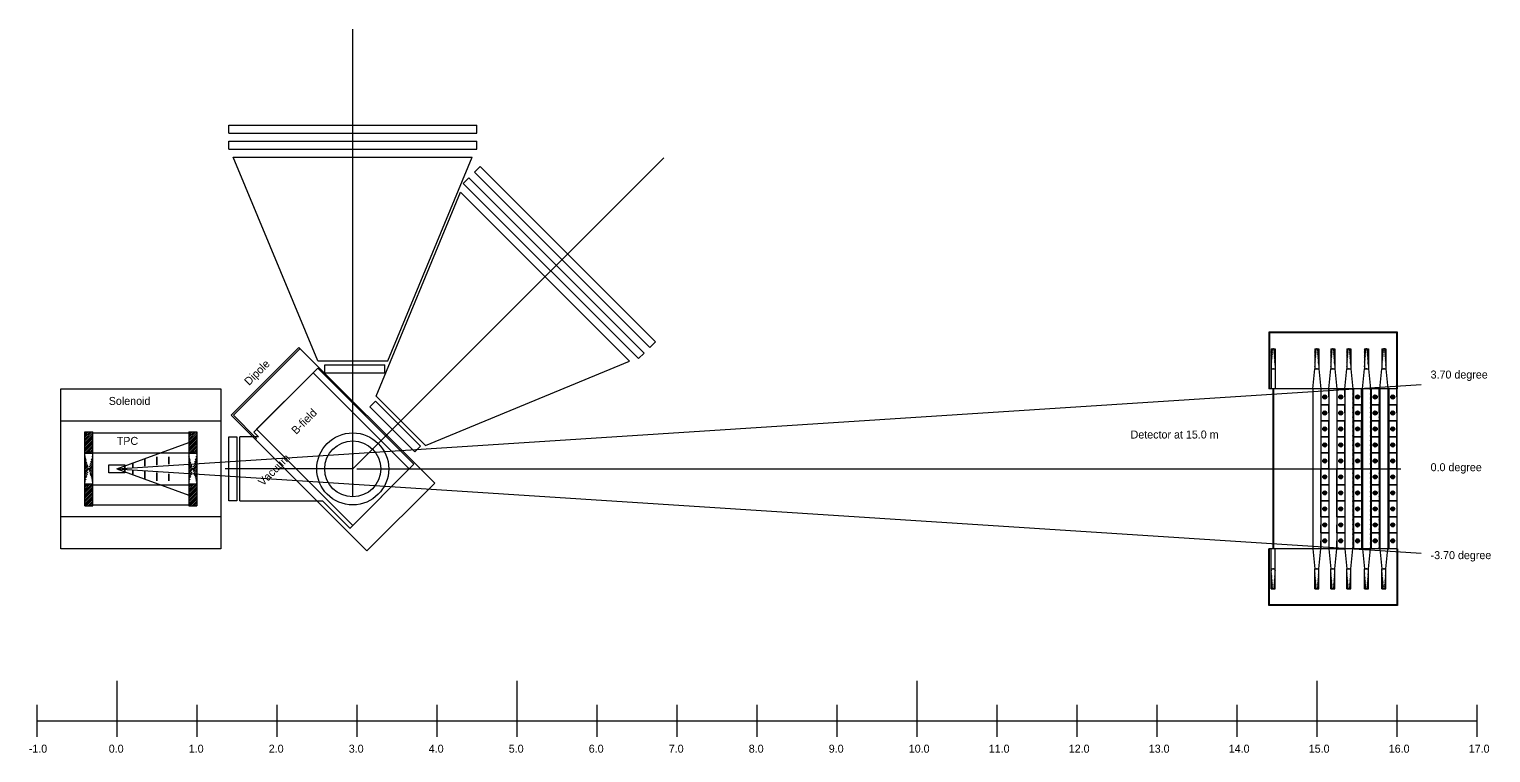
# Model space of a CAD drawing. Header units: millimetres. Extents: x 871 to 4645, y -355 to 2171.
# Drawn here: x 871 to 2698, y -355 to 550 of the extents above; entities that cross this region are included whole.
import ezdxf

# ---------------------------------------------------------------- set-up
doc = ezdxf.new("R2010")
doc.units = ezdxf.units.MM
for name, color, linetype in [('Arm', 7, 'Continuous'), ('dipole', 130, 'Continuous'), ('Neut_cal', 7, 'Continuous'), ('silicon', 10, 'Continuous'), ('Solenoid', 7, 'Continuous'), ('TPC', 131, 'Continuous')]:
    doc.layers.add(name, color=color, linetype=linetype)

# ---------------------------------------------------------------- blocks, each defined once
blk = doc.blocks.new('arm_p')
at = {"color": 3}
for p, q in [((135, 43.8), (390, 149.4)), ((390, 149.4), (390, -149.4)), ((135, 43.8), (135, -43.8)), ((0, 0), (550, 0)), ((135, -43.8), (390, -149.4))]:
    blk.add_line(p, q, dxfattribs=at)
for radius in [45, 35]:
    blk.add_circle((0, 0), radius, dxfattribs=at)
at = {"layer": 'Arm', "color": 1}
for p, q in [((400, 155), (400, -155)), ((400, 155), (410, 155)), ((410, 155), (410, -155)), ((120, 35), (120, -40)), ((120, 35), (130, 35)), ((130, 35), (130, -40)), ((120, -40), (130, -40)), ((400, -155), (410, -155))]:
    blk.add_line(p, q, dxfattribs=at)
at = {"layer": 'Arm', "color": 4}
for p, q in [((420, 155), (420, -155)), ((420, 155), (430, 155)), ((430, 155), (430, -155)), ((420, -155), (430, -155))]:
    blk.add_line(p, q, dxfattribs=at)
blk = doc.blocks.new('arm_c')
at = {"color": 3}
for p, q in [((85, 43.8), (340, 149.4)), ((340, 149.4), (340, -149.4)), ((85, 43.8), (85, -43.8)), ((0, 0), (550, 0)), ((85, -43.8), (340, -149.4))]:
    blk.add_line(p, q, dxfattribs=at)
for radius in [45, 35]:
    blk.add_circle((0, 0), radius, dxfattribs=at)
at = {"layer": 'Arm', "color": 1}
for p, q in [((350, 155), (350, -155)), ((350, 155), (360, 155)), ((360, 155), (360, -155)), ((70, 40), (70, -40)), ((70, 40), (80, 40)), ((80, 40), (80, -40)), ((70, -40), (80, -40)), ((350, -155), (360, -155))]:
    blk.add_line(p, q, dxfattribs=at)
at = {"layer": 'Arm', "color": 4}
for p, q in [((370, 155), (370, -155)), ((370, 155), (380, 155)), ((380, 155), (380, -155)), ((370, -155), (380, -155))]:
    blk.add_line(p, q, dxfattribs=at)
blk = doc.blocks.new('net_det')
at = {"layer": 'Neut_cal'}
h = blk.add_hatch(dxfattribs=at)
h.set_pattern_fill('ANSI31', color=251, scale=0.2, style=0)
h.set_pattern_definition([(45, (-485, 0), (-0.4490128, 0.4490128), [])])
h.paths.add_polyline_path([(1143, 150), (1148, 150), (1148, 125), (1143, 125)])
h.paths.add_polyline_path([(1146, 125), (1145, 125)])
edge = h.paths.add_edge_path(flags=16)
edge.add_line((1146, 150), (1145, 150))
edge.add_line((1143, 125), (1148, 125))
h = blk.add_hatch(dxfattribs=at)
h.set_pattern_fill('ANSI31', color=251, scale=0.2, style=0)
h.set_pattern_definition([(45, (-430.5, -2e-05), (-0.4490128, 0.4490128), [])])
h.paths.add_polyline_path([(1197.5, 150), (1202.5, 150), (1202.5, 125), (1197.5, 125)])
h.paths.add_polyline_path([(1200.5, 125), (1199.5, 125)])
edge = h.paths.add_edge_path(flags=16)
edge.add_line((1200.5, 150), (1199.5, 150))
edge.add_line((1197.5, 125), (1202.5, 125))
h = blk.add_hatch(dxfattribs=at)
h.set_pattern_fill('ANSI31', color=251, scale=0.2, style=0)
h.set_pattern_definition([(45, (-410.5, -2e-05), (-0.4490128, 0.4490128), [])])
h.paths.add_polyline_path([(1217.5, 150), (1222.5, 150), (1222.5, 125), (1217.5, 125)])
h.paths.add_polyline_path([(1220.5, 125), (1219.5, 125)])
edge = h.paths.add_edge_path(flags=16)
edge.add_line((1220.5, 150), (1219.5, 150))
edge.add_line((1217.5, 125), (1222.5, 125))
h = blk.add_hatch(dxfattribs=at)
h.set_pattern_fill('ANSI31', color=251, scale=0.2, style=0)
h.set_pattern_definition([(45, (-390.5, -2e-05), (-0.4490128, 0.4490128), [])])
h.paths.add_polyline_path([(1237.5, 150), (1242.5, 150), (1242.5, 125), (1237.5, 125)])
h.paths.add_polyline_path([(1240.5, 125), (1239.5, 125)])
edge = h.paths.add_edge_path(flags=16)
edge.add_line((1240.5, 150), (1239.5, 150))
edge.add_line((1237.5, 125), (1242.5, 125))
h = blk.add_hatch(dxfattribs=at)
h.set_pattern_fill('ANSI31', color=251, scale=0.2, style=0)
h.set_pattern_definition([(45, (-368.5, -2e-05), (-0.4490128, 0.4490128), [])])
h.paths.add_polyline_path([(1259.5, 150), (1264.5, 150), (1264.5, 125), (1259.5, 125)])
h.paths.add_polyline_path([(1262.5, 125), (1261.5, 125)])
edge = h.paths.add_edge_path(flags=16)
edge.add_line((1262.5, 150), (1261.5, 150))
edge.add_line((1259.5, 125), (1264.5, 125))
h = blk.add_hatch(dxfattribs=at)
h.set_pattern_fill('ANSI31', color=251, scale=0.2, style=0)
h.set_pattern_definition([(45, (-346.5, -2e-05), (-0.4490128, 0.4490128), [])])
h.paths.add_polyline_path([(1281.5, 150), (1286.5, 150), (1286.5, 125), (1281.5, 125)])
h.paths.add_polyline_path([(1284.5, 125), (1283.5, 125)])
edge = h.paths.add_edge_path(flags=16)
edge.add_line((1284.5, 150), (1283.5, 150))
edge.add_line((1281.5, 125), (1286.5, 125))
h = blk.add_hatch(dxfattribs=at)
h.set_pattern_fill('ANSI31', color=251, scale=0.2, style=0)
h.set_pattern_definition([(45, (-485, -5), (-0.4490128, 0.4490128), [])])
edge = h.paths.add_edge_path()
edge.add_arc((1210, 90), 2.5, 0, 360)
h = blk.add_hatch(dxfattribs=at)
h.set_pattern_fill('ANSI31', color=251, scale=0.2, style=0)
h.set_pattern_definition([(45, (-465, -5), (-0.4490128, 0.4490128), [])])
edge = h.paths.add_edge_path()
edge.add_arc((1230, 90), 2.5, 0, 360)
h = blk.add_hatch(dxfattribs=at)
h.set_pattern_fill('ANSI31', color=0, scale=0.2, style=0)
h.set_pattern_definition([(45, (-590, 0), (-0.4490128, 0.4490128), [])])
edge = h.paths.add_edge_path()
edge.add_line((1245, 100), (1246, 100))
edge.add_line((1245, -100), (1246, -100))
edge.add_line((1246, 100), (1246, -100))
edge.add_line((1245, 100), (1245, -100))
h = blk.add_hatch(dxfattribs=at)
h.set_pattern_fill('ANSI31', color=251, scale=0.2, style=0)
h.set_pattern_definition([(45, (-444, -5), (-0.4490128, 0.4490128), [])])
edge = h.paths.add_edge_path()
edge.add_arc((1251, 90), 2.5, 0, 360)
h = blk.add_hatch(dxfattribs=at)
h.set_pattern_fill('ANSI31', color=0, scale=0.2, style=0)
h.set_pattern_definition([(45, (-579, 0), (-0.4490128, 0.4490128), [])])
edge = h.paths.add_edge_path()
edge.add_line((1256, 100), (1257, 100))
edge.add_line((1256, -100), (1257, -100))
edge.add_line((1257, 100), (1257, -100))
edge.add_line((1256, 100), (1256, -100))
h = blk.add_hatch(dxfattribs=at)
h.set_pattern_fill('ANSI31', color=0, scale=0.2, style=0)
h.set_pattern_definition([(45, (-568, 0), (-0.4490128, 0.4490128), [])])
edge = h.paths.add_edge_path()
edge.add_line((1267, 100), (1268, 100))
edge.add_line((1267, -100), (1268, -100))
edge.add_line((1268, 100), (1268, -100))
edge.add_line((1267, 100), (1267, -100))
h = blk.add_hatch(dxfattribs=at)
h.set_pattern_fill('ANSI31', color=251, scale=0.2, style=0)
h.set_pattern_definition([(45, (-422, -5), (-0.4490128, 0.4490128), [])])
edge = h.paths.add_edge_path()
edge.add_arc((1273, 90), 2.5, 0, 360)
h = blk.add_hatch(dxfattribs=at)
h.set_pattern_fill('ANSI31', color=0, scale=0.2, style=0)
h.set_pattern_definition([(45, (-557, 0), (-0.4490128, 0.4490128), [])])
edge = h.paths.add_edge_path()
edge.add_line((1278, 100), (1279, 100))
edge.add_line((1278, -100), (1279, -100))
edge.add_line((1279, 100), (1279, -100))
edge.add_line((1278, 100), (1278, -100))
h = blk.add_hatch(dxfattribs=at)
h.set_pattern_fill('ANSI31', color=0, scale=0.2, style=0)
h.set_pattern_definition([(45, (-546, 0), (-0.4490128, 0.4490128), [])])
edge = h.paths.add_edge_path()
edge.add_line((1289, 100), (1290, 100))
edge.add_line((1289, -100), (1290, -100))
edge.add_line((1290, 100), (1290, -100))
edge.add_line((1289, 100), (1289, -100))
h = blk.add_hatch(dxfattribs=at)
h.set_pattern_fill('ANSI31', color=251, scale=0.2, style=0)
h.set_pattern_definition([(45, (-400, -5), (-0.4490128, 0.4490128), [])])
edge = h.paths.add_edge_path()
edge.add_arc((1295, 90), 2.5, 0, 360)
h = blk.add_hatch(dxfattribs=at)
h.set_pattern_fill('ANSI31', color=251, scale=0.2, style=0)
h.set_pattern_definition([(45, (-485, -25), (-0.4490128, 0.4490128), [])])
edge = h.paths.add_edge_path()
edge.add_arc((1210, 70), 2.5, 0, 360)
h = blk.add_hatch(dxfattribs=at)
h.set_pattern_fill('ANSI31', color=251, scale=0.2, style=0)
h.set_pattern_definition([(45, (-465, -25), (-0.4490128, 0.4490128), [])])
edge = h.paths.add_edge_path()
edge.add_arc((1230, 70), 2.5, 0, 360)
h = blk.add_hatch(dxfattribs=at)
h.set_pattern_fill('ANSI31', color=251, scale=0.2, style=0)
h.set_pattern_definition([(45, (-444, -25), (-0.4490128, 0.4490128), [])])
edge = h.paths.add_edge_path()
edge.add_arc((1251, 70), 2.5, 0, 360)
h = blk.add_hatch(dxfattribs=at)
h.set_pattern_fill('ANSI31', color=251, scale=0.2, style=0)
h.set_pattern_definition([(45, (-422, -25), (-0.4490128, 0.4490128), [])])
edge = h.paths.add_edge_path()
edge.add_arc((1273, 70), 2.5, 0, 360)
h = blk.add_hatch(dxfattribs=at)
h.set_pattern_fill('ANSI31', color=251, scale=0.2, style=0)
h.set_pattern_definition([(45, (-400, -25), (-0.4490128, 0.4490128), [])])
edge = h.paths.add_edge_path()
edge.add_arc((1295, 70), 2.5, 0, 360)
h = blk.add_hatch(dxfattribs=at)
h.set_pattern_fill('ANSI31', color=251, scale=0.2, style=0)
h.set_pattern_definition([(45, (-485, -45), (-0.4490128, 0.4490128), [])])
edge = h.paths.add_edge_path()
edge.add_arc((1210, 50), 2.5, 0, 360)
h = blk.add_hatch(dxfattribs=at)
h.set_pattern_fill('ANSI31', color=251, scale=0.2, style=0)
h.set_pattern_definition([(45, (-465, -45), (-0.4490128, 0.4490128), [])])
edge = h.paths.add_edge_path()
edge.add_arc((1230, 50), 2.5, 0, 360)
h = blk.add_hatch(dxfattribs=at)
h.set_pattern_fill('ANSI31', color=251, scale=0.2, style=0)
h.set_pattern_definition([(45, (-444, -45), (-0.4490128, 0.4490128), [])])
edge = h.paths.add_edge_path()
edge.add_arc((1251, 50), 2.5, 0, 360)
h = blk.add_hatch(dxfattribs=at)
h.set_pattern_fill('ANSI31', color=251, scale=0.2, style=0)
h.set_pattern_definition([(45, (-422, -45), (-0.4490128, 0.4490128), [])])
edge = h.paths.add_edge_path()
edge.add_arc((1273, 50), 2.5, 0, 360)
h = blk.add_hatch(dxfattribs=at)
h.set_pattern_fill('ANSI31', color=251, scale=0.2, style=0)
h.set_pattern_definition([(45, (-400, -45), (-0.4490128, 0.4490128), [])])
edge = h.paths.add_edge_path()
edge.add_arc((1295, 50), 2.5, 0, 360)
h = blk.add_hatch(dxfattribs=at)
h.set_pattern_fill('ANSI31', color=251, scale=0.2, style=0)
h.set_pattern_definition([(45, (-485, -65), (-0.4490128, 0.4490128), [])])
edge = h.paths.add_edge_path()
edge.add_arc((1210, 30), 2.5, 0, 360)
h = blk.add_hatch(dxfattribs=at)
h.set_pattern_fill('ANSI31', color=251, scale=0.2, style=0)
h.set_pattern_definition([(45, (-465, -65), (-0.4490128, 0.4490128), [])])
edge = h.paths.add_edge_path()
edge.add_arc((1230, 30), 2.5, 0, 360)
h = blk.add_hatch(dxfattribs=at)
h.set_pattern_fill('ANSI31', color=251, scale=0.2, style=0)
h.set_pattern_definition([(45, (-444, -65), (-0.4490128, 0.4490128), [])])
edge = h.paths.add_edge_path()
edge.add_arc((1251, 30), 2.5, 0, 360)
h = blk.add_hatch(dxfattribs=at)
h.set_pattern_fill('ANSI31', color=251, scale=0.2, style=0)
h.set_pattern_definition([(45, (-422, -65), (-0.4490128, 0.4490128), [])])
edge = h.paths.add_edge_path()
edge.add_arc((1273, 30), 2.5, 0, 360)
h = blk.add_hatch(dxfattribs=at)
h.set_pattern_fill('ANSI31', color=251, scale=0.2, style=0)
h.set_pattern_definition([(45, (-400, -65), (-0.4490128, 0.4490128), [])])
edge = h.paths.add_edge_path()
edge.add_arc((1295, 30), 2.5, 0, 360)
h = blk.add_hatch(dxfattribs=at)
h.set_pattern_fill('ANSI31', color=251, scale=0.2, style=0)
h.set_pattern_definition([(45, (-485, -85), (-0.4490128, 0.4490128), [])])
edge = h.paths.add_edge_path()
edge.add_arc((1210, 10), 2.5, 0, 360)
h = blk.add_hatch(dxfattribs=at)
h.set_pattern_fill('ANSI31', color=251, scale=0.2, style=0)
h.set_pattern_definition([(45, (-465, -85), (-0.4490128, 0.4490128), [])])
edge = h.paths.add_edge_path()
edge.add_arc((1230, 10), 2.5, 0, 360)
h = blk.add_hatch(dxfattribs=at)
h.set_pattern_fill('ANSI31', color=251, scale=0.2, style=0)
h.set_pattern_definition([(45, (-444, -85), (-0.4490128, 0.4490128), [])])
edge = h.paths.add_edge_path()
edge.add_arc((1251, 10), 2.5, 0, 360)
h = blk.add_hatch(dxfattribs=at)
h.set_pattern_fill('ANSI31', color=251, scale=0.2, style=0)
h.set_pattern_definition([(45, (-422, -85), (-0.4490128, 0.4490128), [])])
edge = h.paths.add_edge_path()
edge.add_arc((1273, 10), 2.5, 0, 360)
h = blk.add_hatch(dxfattribs=at)
h.set_pattern_fill('ANSI31', color=251, scale=0.2, style=0)
h.set_pattern_definition([(45, (-400, -85), (-0.4490128, 0.4490128), [])])
edge = h.paths.add_edge_path()
edge.add_arc((1295, 10), 2.5, 0, 360)
h = blk.add_hatch(dxfattribs=at)
h.set_pattern_fill('ANSI31', color=251, scale=0.2, style=0)
h.set_pattern_definition([(315, (-485, 85), (-0.4490128, -0.4490128), [])])
edge = h.paths.add_edge_path()
edge.add_arc((1210, -10), 2.5, 0, 360, ccw=False)
h = blk.add_hatch(dxfattribs=at)
h.set_pattern_fill('ANSI31', color=251, scale=0.2, style=0)
h.set_pattern_definition([(315, (-465, 85), (-0.4490128, -0.4490128), [])])
edge = h.paths.add_edge_path()
edge.add_arc((1230, -10), 2.5, 0, 360, ccw=False)
h = blk.add_hatch(dxfattribs=at)
h.set_pattern_fill('ANSI31', color=251, scale=0.2, style=0)
h.set_pattern_definition([(315, (-444, 85), (-0.4490128, -0.4490128), [])])
edge = h.paths.add_edge_path()
edge.add_arc((1251, -10), 2.5, 0, 360, ccw=False)
h = blk.add_hatch(dxfattribs=at)
h.set_pattern_fill('ANSI31', color=251, scale=0.2, style=0)
h.set_pattern_definition([(315, (-422, 85), (-0.4490128, -0.4490128), [])])
edge = h.paths.add_edge_path()
edge.add_arc((1273, -10), 2.5, 0, 360, ccw=False)
h = blk.add_hatch(dxfattribs=at)
h.set_pattern_fill('ANSI31', color=251, scale=0.2, style=0)
h.set_pattern_definition([(315, (-400, 85), (-0.4490128, -0.4490128), [])])
edge = h.paths.add_edge_path()
edge.add_arc((1295, -10), 2.5, 0, 360, ccw=False)
h = blk.add_hatch(dxfattribs=at)
h.set_pattern_fill('ANSI31', color=251, scale=0.2, style=0)
h.set_pattern_definition([(315, (-485, 65), (-0.4490128, -0.4490128), [])])
edge = h.paths.add_edge_path()
edge.add_arc((1210, -30), 2.5, 0, 360, ccw=False)
h = blk.add_hatch(dxfattribs=at)
h.set_pattern_fill('ANSI31', color=251, scale=0.2, style=0)
h.set_pattern_definition([(315, (-465, 65), (-0.4490128, -0.4490128), [])])
edge = h.paths.add_edge_path()
edge.add_arc((1230, -30), 2.5, 0, 360, ccw=False)
h = blk.add_hatch(dxfattribs=at)
h.set_pattern_fill('ANSI31', color=251, scale=0.2, style=0)
h.set_pattern_definition([(315, (-444, 65), (-0.4490128, -0.4490128), [])])
edge = h.paths.add_edge_path()
edge.add_arc((1251, -30), 2.5, 0, 360, ccw=False)
h = blk.add_hatch(dxfattribs=at)
h.set_pattern_fill('ANSI31', color=251, scale=0.2, style=0)
h.set_pattern_definition([(315, (-422, 65), (-0.4490128, -0.4490128), [])])
edge = h.paths.add_edge_path()
edge.add_arc((1273, -30), 2.5, 0, 360, ccw=False)
h = blk.add_hatch(dxfattribs=at)
h.set_pattern_fill('ANSI31', color=251, scale=0.2, style=0)
h.set_pattern_definition([(315, (-400, 65), (-0.4490128, -0.4490128), [])])
edge = h.paths.add_edge_path()
edge.add_arc((1295, -30), 2.5, 0, 360, ccw=False)
h = blk.add_hatch(dxfattribs=at)
h.set_pattern_fill('ANSI31', color=251, scale=0.2, style=0)
h.set_pattern_definition([(315, (-485, 45), (-0.4490128, -0.4490128), [])])
edge = h.paths.add_edge_path()
edge.add_arc((1210, -50), 2.5, 0, 360, ccw=False)
h = blk.add_hatch(dxfattribs=at)
h.set_pattern_fill('ANSI31', color=251, scale=0.2, style=0)
h.set_pattern_definition([(315, (-465, 45), (-0.4490128, -0.4490128), [])])
edge = h.paths.add_edge_path()
edge.add_arc((1230, -50), 2.5, 0, 360, ccw=False)
h = blk.add_hatch(dxfattribs=at)
h.set_pattern_fill('ANSI31', color=251, scale=0.2, style=0)
h.set_pattern_definition([(315, (-444, 45), (-0.4490128, -0.4490128), [])])
edge = h.paths.add_edge_path()
edge.add_arc((1251, -50), 2.5, 0, 360, ccw=False)
h = blk.add_hatch(dxfattribs=at)
h.set_pattern_fill('ANSI31', color=251, scale=0.2, style=0)
h.set_pattern_definition([(315, (-422, 45), (-0.4490128, -0.4490128), [])])
edge = h.paths.add_edge_path()
edge.add_arc((1273, -50), 2.5, 0, 360, ccw=False)
h = blk.add_hatch(dxfattribs=at)
h.set_pattern_fill('ANSI31', color=251, scale=0.2, style=0)
h.set_pattern_definition([(315, (-400, 45), (-0.4490128, -0.4490128), [])])
edge = h.paths.add_edge_path()
edge.add_arc((1295, -50), 2.5, 0, 360, ccw=False)
h = blk.add_hatch(dxfattribs=at)
h.set_pattern_fill('ANSI31', color=251, scale=0.2, style=0)
h.set_pattern_definition([(315, (-485, 25), (-0.4490128, -0.4490128), [])])
edge = h.paths.add_edge_path()
edge.add_arc((1210, -70), 2.5, 0, 360, ccw=False)
h = blk.add_hatch(dxfattribs=at)
h.set_pattern_fill('ANSI31', color=251, scale=0.2, style=0)
h.set_pattern_definition([(315, (-465, 25), (-0.4490128, -0.4490128), [])])
edge = h.paths.add_edge_path()
edge.add_arc((1230, -70), 2.5, 0, 360, ccw=False)
h = blk.add_hatch(dxfattribs=at)
h.set_pattern_fill('ANSI31', color=251, scale=0.2, style=0)
h.set_pattern_definition([(315, (-444, 25), (-0.4490128, -0.4490128), [])])
edge = h.paths.add_edge_path()
edge.add_arc((1251, -70), 2.5, 0, 360, ccw=False)
h = blk.add_hatch(dxfattribs=at)
h.set_pattern_fill('ANSI31', color=251, scale=0.2, style=0)
h.set_pattern_definition([(315, (-422, 25), (-0.4490128, -0.4490128), [])])
edge = h.paths.add_edge_path()
edge.add_arc((1273, -70), 2.5, 0, 360, ccw=False)
h = blk.add_hatch(dxfattribs=at)
h.set_pattern_fill('ANSI31', color=251, scale=0.2, style=0)
h.set_pattern_definition([(315, (-400, 25), (-0.4490128, -0.4490128), [])])
edge = h.paths.add_edge_path()
edge.add_arc((1295, -70), 2.5, 0, 360, ccw=False)
h = blk.add_hatch(dxfattribs=at)
h.set_pattern_fill('ANSI31', color=251, scale=0.2, style=0)
h.set_pattern_definition([(315, (-485, 5), (-0.4490128, -0.4490128), [])])
edge = h.paths.add_edge_path()
edge.add_arc((1210, -90), 2.5, 0, 360, ccw=False)
h = blk.add_hatch(dxfattribs=at)
h.set_pattern_fill('ANSI31', color=251, scale=0.2, style=0)
h.set_pattern_definition([(315, (-465, 5), (-0.4490128, -0.4490128), [])])
edge = h.paths.add_edge_path()
edge.add_arc((1230, -90), 2.5, 0, 360, ccw=False)
h = blk.add_hatch(dxfattribs=at)
h.set_pattern_fill('ANSI31', color=251, scale=0.2, style=0)
h.set_pattern_definition([(315, (-444, 5), (-0.4490128, -0.4490128), [])])
edge = h.paths.add_edge_path()
edge.add_arc((1251, -90), 2.5, 0, 360, ccw=False)
h = blk.add_hatch(dxfattribs=at)
h.set_pattern_fill('ANSI31', color=251, scale=0.2, style=0)
h.set_pattern_definition([(315, (-422, 5), (-0.4490128, -0.4490128), [])])
edge = h.paths.add_edge_path()
edge.add_arc((1273, -90), 2.5, 0, 360, ccw=False)
h = blk.add_hatch(dxfattribs=at)
h.set_pattern_fill('ANSI31', color=251, scale=0.2, style=0)
h.set_pattern_definition([(315, (-400, 5), (-0.4490128, -0.4490128), [])])
edge = h.paths.add_edge_path()
edge.add_arc((1295, -90), 2.5, 0, 360, ccw=False)
h = blk.add_hatch(dxfattribs=at)
h.set_pattern_fill('ANSI31', color=251, scale=0.2, style=0)
h.set_pattern_definition([(315, (-485, 0), (-0.4490128, -0.4490128), [])])
h.paths.add_polyline_path([(1143, -150), (1148, -150), (1148, -125), (1143, -125)])
h.paths.add_polyline_path([(1146, -125), (1145, -125)])
edge = h.paths.add_edge_path(flags=16)
edge.add_line((1146, -150), (1145, -150))
edge.add_line((1143, -125), (1148, -125))
h = blk.add_hatch(dxfattribs=at)
h.set_pattern_fill('ANSI31', color=251, scale=0.2, style=0)
h.set_pattern_definition([(315, (-430.5, 2e-05), (-0.4490128, -0.4490128), [])])
h.paths.add_polyline_path([(1197.5, -150), (1202.5, -150), (1202.5, -125), (1197.5, -125)])
h.paths.add_polyline_path([(1200.5, -125), (1199.5, -125)])
edge = h.paths.add_edge_path(flags=16)
edge.add_line((1200.5, -150), (1199.5, -150))
edge.add_line((1197.5, -125), (1202.5, -125))
h = blk.add_hatch(dxfattribs=at)
h.set_pattern_fill('ANSI31', color=251, scale=0.2, style=0)
h.set_pattern_definition([(315, (-410.5, 2e-05), (-0.4490128, -0.4490128), [])])
h.paths.add_polyline_path([(1217.5, -150), (1222.5, -150), (1222.5, -125), (1217.5, -125)])
h.paths.add_polyline_path([(1220.5, -125), (1219.5, -125)])
edge = h.paths.add_edge_path(flags=16)
edge.add_line((1220.5, -150), (1219.5, -150))
edge.add_line((1217.5, -125), (1222.5, -125))
h = blk.add_hatch(dxfattribs=at)
h.set_pattern_fill('ANSI31', color=251, scale=0.2, style=0)
h.set_pattern_definition([(315, (-390.5, 2e-05), (-0.4490128, -0.4490128), [])])
h.paths.add_polyline_path([(1237.5, -150), (1242.5, -150), (1242.5, -125), (1237.5, -125)])
h.paths.add_polyline_path([(1240.5, -125), (1239.5, -125)])
edge = h.paths.add_edge_path(flags=16)
edge.add_line((1240.5, -150), (1239.5, -150))
edge.add_line((1237.5, -125), (1242.5, -125))
h = blk.add_hatch(dxfattribs=at)
h.set_pattern_fill('ANSI31', color=251, scale=0.2, style=0)
h.set_pattern_definition([(315, (-368.5, 2e-05), (-0.4490128, -0.4490128), [])])
h.paths.add_polyline_path([(1259.5, -150), (1264.5, -150), (1264.5, -125), (1259.5, -125)])
h.paths.add_polyline_path([(1262.5, -125), (1261.5, -125)])
edge = h.paths.add_edge_path(flags=16)
edge.add_line((1262.5, -150), (1261.5, -150))
edge.add_line((1259.5, -125), (1264.5, -125))
h = blk.add_hatch(dxfattribs=at)
h.set_pattern_fill('ANSI31', color=251, scale=0.2, style=0)
h.set_pattern_definition([(315, (-346.5, 2e-05), (-0.4490128, -0.4490128), [])])
h.paths.add_polyline_path([(1281.5, -150), (1286.5, -150), (1286.5, -125), (1281.5, -125)])
h.paths.add_polyline_path([(1284.5, -125), (1283.5, -125)])
edge = h.paths.add_edge_path(flags=16)
edge.add_line((1284.5, -150), (1283.5, -150))
edge.add_line((1281.5, -125), (1286.5, -125))
at = {"color": 7}
blk.add_line((0, 0), (1305, 0), dxfattribs=at)
at = {"layer": 'Neut_cal', "color": 5}
for p, q in [((1301, 171), (1140, 171)), ((1140, 171), (1140, 100)), ((1300, 170), (1141, 170)), ((1141, 170), (1141, 100)), ((1300, 100), (1300, 170)), ((1301, 100), (1301, 171)), ((1143, 125), (1143, 100)), ((1148, 125), (1148, 100)), ((1301, 100), (1140, 100)), ((1140, -171), (1140, -100)), ((1301, -100), (1140, -100)), ((1141, -170), (1141, -100)), ((1143, -125), (1143, -100)), ((1148, -125), (1148, -100)), ((1300, -100), (1300, -170)), ((1301, -100), (1301, -171)), ((1301, -171), (1140, -171)), ((1300, -170), (1141, -170))]:
    blk.add_line(p, q, dxfattribs=at)
at = {"layer": 'Neut_cal', "color": 251}
for p, q in [((1143, 150), (1143, 125)), ((1143, 150), (1148, 150)), ((1146, 150), (1145, 150)), ((1148, 150), (1148, 125)), ((1197.5, 150), (1197.5, 125)), ((1197.5, 150), (1202.5, 150)), ((1200.5, 150), (1199.5, 150)), ((1202.5, 150), (1202.5, 125)), ((1217.5, 150), (1217.5, 125)), ((1217.5, 150), (1222.5, 150)), ((1220.5, 150), (1219.5, 150)), ((1222.5, 150), (1222.5, 125)), ((1237.5, 150), (1237.5, 125)), ((1237.5, 150), (1242.5, 150)), ((1240.5, 150), (1239.5, 150)), ((1242.5, 150), (1242.5, 125)), ((1259.5, 150), (1259.5, 125)), ((1259.5, 150), (1264.5, 150)), ((1262.5, 150), (1261.5, 150)), ((1264.5, 150), (1264.5, 125)), ((1281.5, 150), (1281.5, 125)), ((1281.5, 150), (1286.5, 150)), ((1284.5, 150), (1283.5, 150)), ((1285.5, 150), (1284.5, 150)), ((1286.5, 150), (1286.5, 125)), ((1143, 125), (1148, 125)), ((1143, 125), (1148, 125)), ((1146, 125), (1145, 125)), ((1146, 125), (1145, 125)), ((1197.5, 125), (1202.5, 125)), ((1197.5, 125), (1202.5, 125)), ((1197.5, 125), (1202.5, 125)), ((1197.5, 125), (1202.5, 125)), ((1200.5, 125), (1199.5, 125)), ((1200.5, 125), (1199.5, 125)), ((1200.5, 125), (1199.5, 125)), ((1200.5, 125), (1199.5, 125)), ((1217.5, 125), (1222.5, 125)), ((1217.5, 125), (1222.5, 125)), ((1217.5, 125), (1222.5, 125)), ((1217.5, 125), (1222.5, 125)), ((1220.5, 125), (1219.5, 125)), ((1220.5, 125), (1219.5, 125)), ((1220.5, 125), (1219.5, 125)), ((1220.5, 125), (1219.5, 125)), ((1237.5, 125), (1242.5, 125)), ((1237.5, 125), (1242.5, 125)), ((1237.5, 125), (1242.5, 125)), ((1237.5, 125), (1242.5, 125)), ((1240.5, 125), (1239.5, 125)), ((1240.5, 125), (1239.5, 125)), ((1240.5, 125), (1239.5, 125)), ((1240.5, 125), (1239.5, 125)), ((1259.5, 125), (1264.5, 125)), ((1259.5, 125), (1264.5, 125)), ((1259.5, 125), (1264.5, 125)), ((1259.5, 125), (1264.5, 125)), ((1262.5, 125), (1261.5, 125)), ((1262.5, 125), (1261.5, 125)), ((1262.5, 125), (1261.5, 125)), ((1262.5, 125), (1261.5, 125)), ((1281.5, 125), (1286.5, 125)), ((1281.5, 125), (1286.5, 125)), ((1281.5, 125), (1286.5, 125)), ((1281.5, 125), (1286.5, 125)), ((1284.5, 125), (1283.5, 125)), ((1284.5, 125), (1283.5, 125)), ((1284.5, 125), (1283.5, 125)), ((1284.5, 125), (1283.5, 125)), ((1143, -150), (1143, -125)), ((1143, -125), (1148, -125)), ((1143, -125), (1148, -125)), ((1146, -125), (1145, -125)), ((1146, -125), (1145, -125)), ((1148, -150), (1148, -125)), ((1197.5, -150), (1197.5, -125)), ((1197.5, -125), (1202.5, -125)), ((1197.5, -125), (1202.5, -125)), ((1197.5, -125), (1202.5, -125)), ((1197.5, -125), (1202.5, -125)), ((1200.5, -125), (1199.5, -125)), ((1200.5, -125), (1199.5, -125)), ((1200.5, -125), (1199.5, -125)), ((1200.5, -125), (1199.5, -125)), ((1202.5, -150), (1202.5, -125)), ((1217.5, -150), (1217.5, -125)), ((1217.5, -125), (1222.5, -125)), ((1217.5, -125), (1222.5, -125)), ((1217.5, -125), (1222.5, -125)), ((1217.5, -125), (1222.5, -125)), ((1220.5, -125), (1219.5, -125)), ((1220.5, -125), (1219.5, -125)), ((1220.5, -125), (1219.5, -125)), ((1220.5, -125), (1219.5, -125)), ((1222.5, -150), (1222.5, -125)), ((1237.5, -150), (1237.5, -125)), ((1237.5, -125), (1242.5, -125)), ((1237.5, -125), (1242.5, -125)), ((1237.5, -125), (1242.5, -125)), ((1237.5, -125), (1242.5, -125)), ((1240.5, -125), (1239.5, -125)), ((1240.5, -125), (1239.5, -125)), ((1240.5, -125), (1239.5, -125)), ((1240.5, -125), (1239.5, -125)), ((1242.5, -150), (1242.5, -125)), ((1259.5, -150), (1259.5, -125)), ((1259.5, -125), (1264.5, -125)), ((1259.5, -125), (1264.5, -125)), ((1259.5, -125), (1264.5, -125)), ((1259.5, -125), (1264.5, -125)), ((1262.5, -125), (1261.5, -125)), ((1262.5, -125), (1261.5, -125)), ((1262.5, -125), (1261.5, -125)), ((1262.5, -125), (1261.5, -125)), ((1264.5, -150), (1264.5, -125)), ((1281.5, -150), (1281.5, -125)), ((1281.5, -125), (1286.5, -125)), ((1281.5, -125), (1286.5, -125)), ((1281.5, -125), (1286.5, -125)), ((1281.5, -125), (1286.5, -125)), ((1284.5, -125), (1283.5, -125)), ((1284.5, -125), (1283.5, -125)), ((1284.5, -125), (1283.5, -125)), ((1284.5, -125), (1283.5, -125)), ((1286.5, -150), (1286.5, -125)), ((1143, -150), (1148, -150)), ((1146, -150), (1145, -150)), ((1197.5, -150), (1202.5, -150)), ((1200.5, -150), (1199.5, -150)), ((1217.5, -150), (1222.5, -150)), ((1220.5, -150), (1219.5, -150)), ((1237.5, -150), (1242.5, -150)), ((1240.5, -150), (1239.5, -150)), ((1259.5, -150), (1264.5, -150)), ((1262.5, -150), (1261.5, -150)), ((1281.5, -150), (1286.5, -150)), ((1284.5, -150), (1283.5, -150)), ((1285.5, -150), (1284.5, -150))]:
    blk.add_line(p, q, dxfattribs=at)
at = {"layer": 'Neut_cal', "color": 4}
for p, q in [((1195, 100), (1197.5, 125)), ((1202.5, 125), (1205, 100)), ((1215, 100), (1217.5, 125)), ((1222.5, 125), (1225, 100)), ((1235, 100), (1237.5, 125)), ((1242.5, 125), (1245, 100)), ((1257, 100), (1259.5, 125)), ((1264.5, 125), (1267, 100)), ((1279, 100), (1281.5, 125)), ((1286.5, 125), (1289, 100)), ((1215, 100), (1205, 100)), ((1205, 100), (1205, 90)), ((1215, 90), (1215, 100)), ((1225, 100), (1225, 90)), ((1225, 100), (1235, 100)), ((1235, 90), (1235, 100)), ((1256, 100), (1246, 100)), ((1246, 100), (1246, 90)), ((1256, 90), (1256, 100)), ((1268, 100), (1268, 90)), ((1278, 100), (1268, 100)), ((1278, 90), (1278, 100)), ((1300, 100), (1290, 100)), ((1290, 100), (1290, 90)), ((1300, 90), (1300, 100)), ((1215, 80), (1205, 80)), ((1205, 80), (1215, 80)), ((1205, 80), (1205, 70)), ((1205, 80), (1205, 70)), ((1215, 70), (1215, 80)), ((1215, 70), (1215, 80)), ((1225, 80), (1225, 70)), ((1225, 80), (1225, 70)), ((1225, 80), (1235, 80)), ((1235, 80), (1225, 80)), ((1235, 70), (1235, 80)), ((1235, 70), (1235, 80)), ((1246, 80), (1246, 70)), ((1246, 80), (1246, 70)), ((1256, 80), (1246, 80)), ((1246, 80), (1256, 80)), ((1256, 70), (1256, 80)), ((1256, 70), (1256, 80)), ((1268, 80), (1268, 70)), ((1268, 80), (1268, 70)), ((1278, 80), (1268, 80)), ((1268, 80), (1278, 80)), ((1278, 70), (1278, 80)), ((1278, 70), (1278, 80)), ((1300, 80), (1290, 80)), ((1290, 80), (1300, 80)), ((1290, 80), (1290, 70)), ((1290, 80), (1290, 70)), ((1300, 70), (1300, 80)), ((1300, 70), (1300, 80)), ((1215, 60), (1205, 60)), ((1205, 60), (1215, 60)), ((1205, 60), (1205, 50)), ((1215, 50), (1215, 60)), ((1225, 60), (1225, 50)), ((1225, 60), (1235, 60)), ((1235, 60), (1225, 60)), ((1235, 50), (1235, 60)), ((1256, 60), (1246, 60)), ((1246, 60), (1256, 60)), ((1246, 60), (1246, 50)), ((1256, 50), (1256, 60)), ((1268, 60), (1268, 50)), ((1278, 60), (1268, 60)), ((1268, 60), (1278, 60)), ((1278, 50), (1278, 60)), ((1300, 60), (1290, 60)), ((1290, 60), (1300, 60)), ((1290, 60), (1290, 50)), ((1300, 50), (1300, 60)), ((1205, 50), (1205, 40)), ((1215, 40), (1205, 40)), ((1205, 40), (1215, 40)), ((1205, 40), (1205, 30)), ((1215, 40), (1215, 50)), ((1215, 30), (1215, 40)), ((1225, 50), (1225, 40)), ((1225, 40), (1235, 40)), ((1235, 40), (1225, 40)), ((1225, 40), (1225, 30)), ((1235, 40), (1235, 50)), ((1235, 30), (1235, 40)), ((1246, 50), (1246, 40)), ((1256, 40), (1246, 40)), ((1246, 40), (1256, 40)), ((1246, 40), (1246, 30)), ((1256, 40), (1256, 50)), ((1256, 30), (1256, 40)), ((1268, 50), (1268, 40)), ((1278, 40), (1268, 40)), ((1268, 40), (1278, 40)), ((1268, 40), (1268, 30)), ((1278, 40), (1278, 50)), ((1278, 30), (1278, 40)), ((1290, 50), (1290, 40)), ((1300, 40), (1290, 40)), ((1290, 40), (1300, 40)), ((1290, 40), (1290, 30)), ((1300, 40), (1300, 50)), ((1300, 30), (1300, 40)), ((1205, 30), (1205, 20)), ((1215, 20), (1205, 20)), ((1205, 20), (1215, 20)), ((1205, 20), (1205, 10)), ((1215, 20), (1215, 30)), ((1215, 10), (1215, 20)), ((1225, 30), (1225, 20)), ((1225, 20), (1235, 20)), ((1235, 20), (1225, 20)), ((1225, 20), (1225, 10)), ((1235, 20), (1235, 30)), ((1235, 10), (1235, 20)), ((1246, 30), (1246, 20)), ((1256, 20), (1246, 20)), ((1246, 20), (1256, 20)), ((1246, 20), (1246, 10)), ((1256, 20), (1256, 30)), ((1256, 10), (1256, 20)), ((1268, 30), (1268, 20)), ((1278, 20), (1268, 20)), ((1268, 20), (1278, 20)), ((1268, 20), (1268, 10)), ((1278, 20), (1278, 30)), ((1278, 10), (1278, 20)), ((1290, 30), (1290, 20)), ((1300, 20), (1290, 20)), ((1290, 20), (1300, 20)), ((1290, 20), (1290, 10)), ((1300, 20), (1300, 30)), ((1300, 10), (1300, 20)), ((1205, 10), (1205, 0)), ((1205, 10), (1205, 0)), ((1215, 0), (1205, 0)), ((1205, 0), (1215, 0)), ((1205, 0), (1215, 0)), ((1215, 0), (1205, 0)), ((1205, -10), (1205, 0)), ((1205, -10), (1205, 0)), ((1215, 0), (1215, 10)), ((1215, 0), (1215, 10)), ((1215, 0), (1215, -10)), ((1215, 0), (1215, -10)), ((1225, 10), (1225, 0)), ((1225, 10), (1225, 0)), ((1225, 0), (1235, 0)), ((1235, 0), (1225, 0)), ((1235, 0), (1225, 0)), ((1225, 0), (1235, 0)), ((1225, -10), (1225, 0)), ((1225, -10), (1225, 0)), ((1235, 0), (1235, 10)), ((1235, 0), (1235, 10)), ((1235, 0), (1235, -10)), ((1235, 0), (1235, -10)), ((1246, 10), (1246, 0)), ((1246, 10), (1246, 0)), ((1256, 0), (1246, 0)), ((1246, 0), (1256, 0)), ((1246, 0), (1256, 0)), ((1256, 0), (1246, 0)), ((1246, -10), (1246, 0)), ((1246, -10), (1246, 0)), ((1256, 0), (1256, 10)), ((1256, 0), (1256, 10)), ((1256, 0), (1256, -10)), ((1256, 0), (1256, -10)), ((1268, 10), (1268, 0)), ((1268, 10), (1268, 0)), ((1278, 0), (1268, 0)), ((1268, 0), (1278, 0)), ((1268, 0), (1278, 0)), ((1278, 0), (1268, 0)), ((1268, -10), (1268, 0)), ((1268, -10), (1268, 0)), ((1278, 0), (1278, 10)), ((1278, 0), (1278, 10)), ((1278, 0), (1278, -10)), ((1278, 0), (1278, -10)), ((1290, 10), (1290, 0)), ((1290, 10), (1290, 0)), ((1300, 0), (1290, 0)), ((1290, 0), (1300, 0)), ((1290, 0), (1300, 0)), ((1300, 0), (1290, 0)), ((1290, -10), (1290, 0)), ((1290, -10), (1290, 0)), ((1300, 0), (1300, 10)), ((1300, 0), (1300, 10)), ((1300, 0), (1300, -10)), ((1300, 0), (1300, -10)), ((1205, -20), (1205, -10)), ((1215, -10), (1215, -20)), ((1225, -20), (1225, -10)), ((1235, -10), (1235, -20)), ((1246, -20), (1246, -10)), ((1256, -10), (1256, -20)), ((1268, -20), (1268, -10)), ((1278, -10), (1278, -20)), ((1290, -20), (1290, -10)), ((1300, -10), (1300, -20)), ((1215, -20), (1205, -20)), ((1205, -20), (1215, -20)), ((1205, -30), (1205, -20)), ((1205, -40), (1205, -30)), ((1215, -20), (1215, -30)), ((1215, -30), (1215, -40)), ((1225, -20), (1235, -20)), ((1235, -20), (1225, -20)), ((1225, -30), (1225, -20)), ((1225, -40), (1225, -30)), ((1235, -20), (1235, -30)), ((1235, -30), (1235, -40)), ((1256, -20), (1246, -20)), ((1246, -20), (1256, -20)), ((1246, -30), (1246, -20)), ((1246, -40), (1246, -30)), ((1256, -20), (1256, -30)), ((1256, -30), (1256, -40)), ((1278, -20), (1268, -20)), ((1268, -20), (1278, -20)), ((1268, -30), (1268, -20)), ((1268, -40), (1268, -30)), ((1278, -20), (1278, -30)), ((1278, -30), (1278, -40)), ((1300, -20), (1290, -20)), ((1290, -20), (1300, -20)), ((1290, -30), (1290, -20)), ((1290, -40), (1290, -30)), ((1300, -20), (1300, -30)), ((1300, -30), (1300, -40)), ((1215, -40), (1205, -40)), ((1205, -40), (1215, -40)), ((1205, -50), (1205, -40)), ((1205, -60), (1205, -50)), ((1215, -40), (1215, -50)), ((1215, -50), (1215, -60)), ((1225, -40), (1235, -40)), ((1235, -40), (1225, -40)), ((1225, -50), (1225, -40)), ((1225, -60), (1225, -50)), ((1235, -40), (1235, -50)), ((1235, -50), (1235, -60)), ((1256, -40), (1246, -40)), ((1246, -40), (1256, -40)), ((1246, -50), (1246, -40)), ((1246, -60), (1246, -50)), ((1256, -40), (1256, -50)), ((1256, -50), (1256, -60)), ((1278, -40), (1268, -40)), ((1268, -40), (1278, -40)), ((1268, -50), (1268, -40)), ((1268, -60), (1268, -50)), ((1278, -40), (1278, -50)), ((1278, -50), (1278, -60)), ((1300, -40), (1290, -40)), ((1290, -40), (1300, -40)), ((1290, -50), (1290, -40)), ((1290, -60), (1290, -50)), ((1300, -40), (1300, -50)), ((1300, -50), (1300, -60)), ((1215, -60), (1205, -60)), ((1205, -60), (1215, -60)), ((1205, -80), (1205, -70)), ((1205, -80), (1205, -70)), ((1215, -70), (1215, -80)), ((1215, -70), (1215, -80)), ((1225, -60), (1235, -60)), ((1235, -60), (1225, -60)), ((1225, -80), (1225, -70)), ((1225, -80), (1225, -70)), ((1235, -70), (1235, -80)), ((1235, -70), (1235, -80)), ((1256, -60), (1246, -60)), ((1246, -60), (1256, -60)), ((1246, -80), (1246, -70)), ((1246, -80), (1246, -70)), ((1256, -70), (1256, -80)), ((1256, -70), (1256, -80)), ((1278, -60), (1268, -60)), ((1268, -60), (1278, -60)), ((1268, -80), (1268, -70)), ((1268, -80), (1268, -70)), ((1278, -70), (1278, -80)), ((1278, -70), (1278, -80)), ((1300, -60), (1290, -60)), ((1290, -60), (1300, -60)), ((1290, -80), (1290, -70)), ((1290, -80), (1290, -70)), ((1300, -70), (1300, -80)), ((1300, -70), (1300, -80)), ((1215, -80), (1205, -80)), ((1205, -80), (1215, -80)), ((1205, -100), (1205, -90)), ((1215, -90), (1215, -100)), ((1225, -80), (1235, -80)), ((1235, -80), (1225, -80)), ((1225, -100), (1225, -90)), ((1235, -90), (1235, -100)), ((1256, -80), (1246, -80)), ((1246, -80), (1256, -80)), ((1246, -100), (1246, -90)), ((1256, -90), (1256, -100)), ((1278, -80), (1268, -80)), ((1268, -80), (1278, -80)), ((1268, -100), (1268, -90)), ((1278, -90), (1278, -100)), ((1300, -80), (1290, -80)), ((1290, -80), (1300, -80)), ((1290, -100), (1290, -90)), ((1300, -90), (1300, -100)), ((1195, -100), (1197.5, -125)), ((1202.5, -125), (1205, -100)), ((1215, -100), (1205, -100)), ((1215, -100), (1217.5, -125)), ((1222.5, -125), (1225, -100)), ((1225, -100), (1235, -100)), ((1235, -100), (1237.5, -125)), ((1242.5, -125), (1245, -100)), ((1256, -100), (1246, -100)), ((1257, -100), (1259.5, -125)), ((1264.5, -125), (1267, -100)), ((1278, -100), (1268, -100)), ((1279, -100), (1281.5, -125)), ((1286.5, -125), (1289, -100)), ((1300, -100), (1290, -100))]:
    blk.add_line(p, q, dxfattribs=at)
at = {"layer": 'Neut_cal'}
for p, q in [((1145, 100), (1145, -100)), ((1300, 100), (1145, 100)), ((1146, 100), (1146, -100)), ((1195, 100), (1195, -100)), ((1205, 100), (1205, -100)), ((1215, 100), (1215, -100)), ((1225, 100), (1225, -100)), ((1225, 100), (1225, -100)), ((1235, 100), (1235, -100)), ((1235, 100), (1235, -100)), ((1245, 100), (1245, -100)), ((1246, 100), (1246, -100)), ((1246, 100), (1246, -100)), ((1246, 100), (1246, -100)), ((1256, 100), (1256, -100)), ((1256, 100), (1256, -100)), ((1256, 100), (1256, -100)), ((1257, 100), (1257, -100)), ((1267, 100), (1267, -100)), ((1268, 100), (1268, -100)), ((1268, 100), (1268, -100)), ((1268, 100), (1268, -100)), ((1278, 100), (1278, -100)), ((1278, 100), (1278, -100)), ((1278, 100), (1278, -100)), ((1279, 100), (1279, -100)), ((1289, 100), (1289, -100)), ((1290, 100), (1290, -100)), ((1290, 100), (1290, -100)), ((1290, 100), (1290, -100)), ((1300, 100), (1300, -100)), ((1300, 100), (1300, -100)), ((1300, 100), (1300, -100)), ((1300, -100), (1145, -100))]:
    blk.add_line(p, q, dxfattribs=at)
at = {"layer": 'Neut_cal', "color": 251}
for centre in [(1210, 90), (1230, 90), (1251, 90), (1273, 90), (1295, 90), (1210, 70), (1230, 70), (1251, 70), (1273, 70), (1295, 70), (1210, 50), (1230, 50), (1251, 50), (1273, 50), (1295, 50), (1210, 30), (1230, 30), (1251, 30), (1273, 30), (1295, 30), (1210, 10), (1230, 10), (1251, 10), (1273, 10), (1295, 10), (1210, -10), (1230, -10), (1251, -10), (1273, -10), (1295, -10), (1210, -30), (1230, -30), (1251, -30), (1273, -30), (1295, -30), (1210, -50), (1230, -50), (1251, -50), (1273, -50), (1295, -50), (1210, -70), (1230, -70), (1251, -70), (1273, -70), (1295, -70), (1210, -90), (1230, -90), (1251, -90), (1273, -90), (1295, -90)]:
    blk.add_circle(centre, 2.5, dxfattribs=at)

msp = doc.modelspace()

# ---------------------------------------------------------------- hatches: boundary and pattern name
at = {"layer": 'TPC'}
h = msp.add_hatch(dxfattribs=at)
h.set_pattern_fill('ANSI31', color=3, scale=0.5, style=0)
h.set_pattern_definition([(45, (-130, 0), (-1.122532, 1.122532), [])])
h.paths.add_polyline_path([(950, 46.2), (950, -46.2), (940, -46.2), (940, 46.2)])
edge = h.paths.add_edge_path(flags=16)
edge.add_line((950, -19.1), (940, -19.1))
edge.add_line((950, 19.1), (940, 19.1))
h = msp.add_hatch(dxfattribs=at)
h.set_pattern_fill('ANSI31', color=3, scale=0.5, style=0)
h.paths.add_polyline_path([(1080, 46.2), (1080, -46.2), (1070, -46.2), (1070, 46.2)])
edge = h.paths.add_edge_path(flags=16)
edge.add_line((1080, -19.1), (1070, -19.1))
edge.add_line((1080, 19.1), (1070, 19.1))

# ---------------------------------------------------------------- linework, layer by layer
at = {"color": 5}
for q in [(2610.6, 105.4), (2610.6, -105.4)]:
    msp.add_line((980, 0), q, dxfattribs=at)
at = {"color": 3}
for p, q in [((950, 45), (1070, 45)), ((950, 20), (1070, 20)), ((950, -20), (1070, -20)), ((950, -45), (1070, -45)), ((980, -265), (980, -335)), ((1480, -265), (1480, -335)), ((1980, -265), (1980, -335)), ((2480, -265), (2480, -335)), ((880, -295), (880, -335)), ((1080, -295), (1080, -335)), ((1180, -295), (1180, -335)), ((1280, -295), (1280, -335)), ((1380, -295), (1380, -335)), ((1580, -295), (1580, -335)), ((1680, -295), (1680, -335)), ((1780, -295), (1780, -335)), ((1880, -295), (1880, -335)), ((2080, -295), (2080, -335)), ((2180, -295), (2180, -335)), ((2280, -295), (2280, -335)), ((2380, -295), (2380, -335)), ((2580, -295), (2580, -335)), ((2680, -295), (2680, -335)), ((880, -315), (2680, -315))]:
    msp.add_line(p, q, dxfattribs=at)
at = {"color": 2}
for q in [(1070, 32.8), (1070, -32.8)]:
    msp.add_line((980, 0), q, dxfattribs=at)
at = {"color": 7}
for radius in [45, 35]:
    msp.add_circle((1275, 0), radius, dxfattribs=at)
at = {"layer": 'dipole', "color": 3}
for p, q in [((1207.8, 152), (1123, 67.2)), ((1209.2, 150.6), (1125.8, 67.2)), ((1377.5, -17.7), (1207.8, 152)), ((1123, 67.2), (1292.7, -102.5)), ((1125.8, 67.2), (1154.8, 38.2)), ((1154.8, 38.2), (1153.4, 36.8)), ((1292.7, -102.5), (1377.5, -17.7))]:
    msp.add_line(p, q, dxfattribs=at)
at = {"layer": 'dipole', "color": 4}
for p, q in [((1231.2, 125.9), (1151.3, 46)), ((1134, 0), (1134, 40)), ((1157.2, 40), (1134, 40)), ((1151.3, 46), (1157.2, 40)), ((1275, 0), (1275, 35)), ((1134, -40), (1134, 5)), ((1351.4, 5.7), (1271.3, -74.4)), ((1275, -35), (1275, 0)), ((1237.2, -40), (1271.5, -74.2))]:
    msp.add_line(p, q, dxfattribs=at)
at = {"layer": 'dipole', "color": 1}
for p, q in [((1225.5, 120.2), (1154.8, 49.5)), ((1345.7, 0), (1225.5, 120.2)), ((1154.8, 49.5), (1275, -70.7)), ((1275, -70.7), (1345.7, 0))]:
    msp.add_line(p, q, dxfattribs=at)
at = {"layer": 'dipole'}
for p, q in [((1351.4, 5.7), (1231.2, 125.9)), ((1134, -40), (1237.2, -40))]:
    msp.add_line(p, q, dxfattribs=at)
at = {"layer": 'dipole', "color": 0}
msp.add_line((1275, 0), (1115.5, 0), dxfattribs=at)
at = {"layer": 'dipole'}
for radius in [45, 35]:
    msp.add_circle((1275, 0), radius, dxfattribs=at)
at = {"layer": 'silicon', "color": 1}
for p, q in [((1120, -40), (1120, 40)), ((1120, 40), (1130, 40)), ((1130, 40), (1130, -40)), ((1130, -40), (1120, -40))]:
    msp.add_line(p, q, dxfattribs=at)
at = {"layer": 'silicon', "color": 2}
for p, q in [((1000, 7.7), (1000, 2)), ((1000.2, 7.7), (1000, 7.7)), ((1000, 2), (1000.2, 2)), ((1000.2, 2), (1000.2, 7.7)), ((1015, 13), (1015, 3.3)), ((1015.2, 13), (1015, 13)), ((1015, 3.3), (1015.2, 3.3)), ((1015.2, 3.3), (1015.2, 13)), ((1030, 15), (1030, 4.6)), ((1030.2, 15), (1030, 15)), ((1030, 4.6), (1030.2, 4.6)), ((1030.2, 4.6), (1030.2, 15)), ((1045, 15), (1045, 6)), ((1045.2, 15), (1045, 15)), ((1045, 6), (1045.2, 6)), ((1045.2, 6), (1045.2, 15)), ((1000, -7.7), (1000, -2)), ((1000, -2), (1000.2, -2)), ((1000.2, -7.7), (1000, -7.7)), ((1000.2, -2), (1000.2, -7.7)), ((1015, -13), (1015, -3.3)), ((1015, -3.3), (1015.2, -3.3)), ((1015.2, -13), (1015, -13)), ((1015.2, -3.3), (1015.2, -13)), ((1030, -15), (1030, -4.6)), ((1030, -4.6), (1030.2, -4.6)), ((1030.2, -15), (1030, -15)), ((1030.2, -4.6), (1030.2, -15)), ((1045, -15), (1045, -6)), ((1045, -6), (1045.2, -6)), ((1045.2, -15), (1045, -15)), ((1045.2, -6), (1045.2, -15))]:
    msp.add_line(p, q, dxfattribs=at)
at = {"layer": 'Solenoid', "color": 3}
for p, q in [((910, 100), (1110, 100)), ((910, -100), (910, 100)), ((1110, 100), (1110, -100)), ((910, 60), (1110, 60)), ((1110, -60), (910, -60)), ((1110, -100), (910, -100))]:
    msp.add_line(p, q, dxfattribs=at)
at = {"layer": 'Solenoid', "color": 1}
for p, q in [((970, 5), (990, 5)), ((970, -5), (970, 5)), ((990, 5), (990, -5)), ((990, -5), (990, 5)), ((990, -5), (970, -5))]:
    msp.add_line(p, q, dxfattribs=at)
at = {"layer": 'TPC', "color": 3}
for p, q in [((940, -46.2), (940, 46.2)), ((940, 46.2), (950, 46.2)), ((950, -46.2), (950, 46.2)), ((1070, 46.2), (1070, -46.2)), ((1070, 46.2), (1080, 46.2)), ((1080, 46.2), (1080, -46.2)), ((950, 19.1), (940, 19.1)), ((1080, 19.1), (1070, 19.1)), ((950, -19.1), (940, -19.1)), ((1080, -19.1), (1070, -19.1)), ((940, -46.2), (950, -46.2)), ((1070, -46.2), (1080, -46.2))]:
    msp.add_line(p, q, dxfattribs=at)

# ---------------------------------------------------------------- block references
at = {"color": 5}
for name, rotation in [('arm_p', 90), ('arm_c', 45)]:
    msp.add_blockref(name, (1275, 0), dxfattribs=dict(at, rotation=rotation))
msp.add_blockref('net_det', (1280, 0), dxfattribs=at)

# ---------------------------------------------------------------- texts
at = {"color": 7}
for s, p in [('3.70 degree', (2622.3, 113)), ('Detector at 15.0 m', (2247.3, 38)), ('0.0 degree', (2622.3, -2.9)), ('-3.70 degree', (2622.3, -112.9))]:
    msp.add_text(s, height=10, dxfattribs=at).set_placement(p)
for s, p in [('B-field', (1204.3, 42.4)), ('B-field', (1204.3, 42.4)), ('Vacuum', (1162.8, -22.1))]:
    msp.add_text(s, height=10, rotation=45, dxfattribs=at).set_placement(p)
at = {"color": 3}
for s, p in [('-1.0', (870, -355)), ('0.0', (970, -355)), ('1.0', (1070, -355)), ('2.0', (1170, -355)), ('3.0', (1270, -355)), ('4.0', (1370, -355)), ('5.0', (1470, -355)), ('6.0', (1570, -355)), ('7.0', (1670, -355)), ('8.0', (1770, -355)), ('9.0', (1870, -355)), ('10.0', (1970, -355)), ('11.0', (2070, -355)), ('12.0', (2170, -355)), ('13.0', (2270, -355)), ('14.0', (2370, -355)), ('15.0', (2470, -355)), ('16.0', (2570, -355)), ('17.0', (2670, -355))]:
    msp.add_text(s, height=10, dxfattribs=at).set_placement(p)
at = {"layer": 'dipole', "color": 7}
msp.add_text('Dipole', height=10, rotation=45, dxfattribs=at).set_placement((1145.4, 103.7))
at = {"layer": 'Solenoid', "color": 2}
for s, p in [('Solenoid', (970, 80)), ('TPC', (980, 30))]:
    msp.add_text(s, height=10, dxfattribs=at).set_placement(p)

doc.saveas('drawing.dxf')
